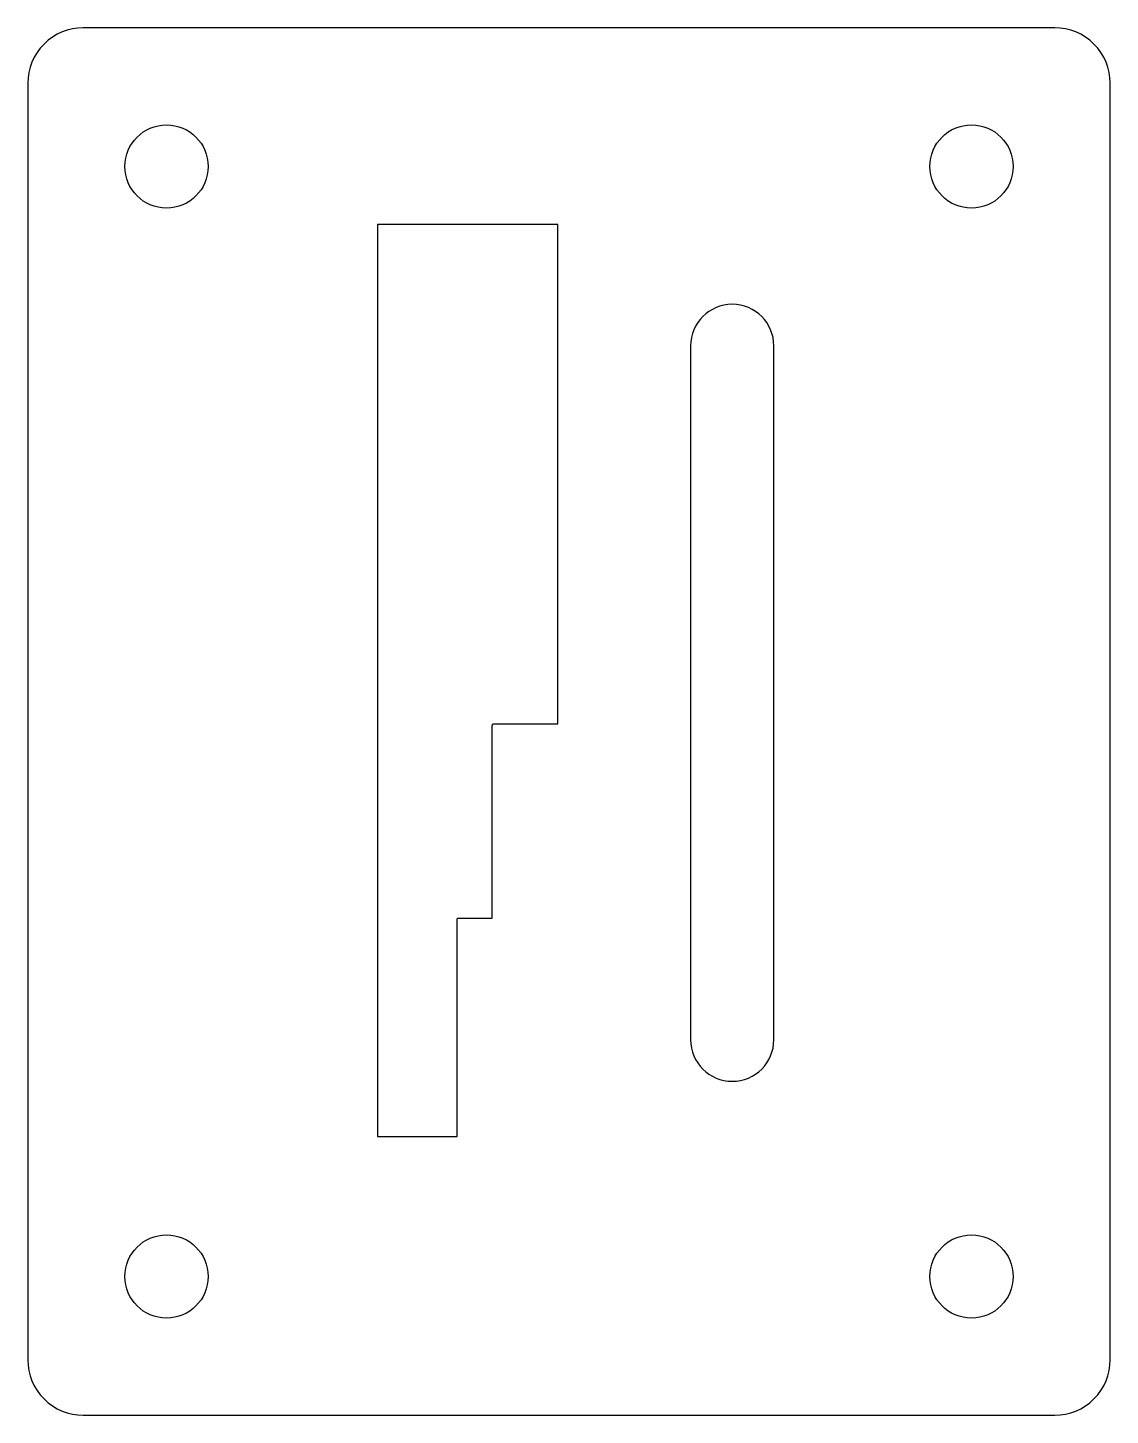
# Model space of a CAD drawing. Header units: millimetres. Extents: x -24.8 to 24.8, y -31.7 to 31.8.
import ezdxf

# ---------------------------------------------------------------- set-up
doc = ezdxf.new("R2010")
doc.units = ezdxf.units.MM
doc.layers.get('0').update_dxf_attribs({"linetype": 'CONTINUOUS'})

msp = doc.modelspace()

# ---------------------------------------------------------------- linework, layer by layer
for points in [[(-22.225, 31.75, 0.414214), (-24.765, 29.21), (-24.765, -29.21, 0.414214), (-22.225, -31.75), (22.225, -31.75, 0.414214), (24.765, -29.21), (24.765, 29.21, 0.414214), (22.225, 31.75)], [(-24.765, -29.21, 0.414214), (-22.225, -31.75), (22.225, -31.75, 0.414214), (24.765, -29.21), (24.765, 29.21, 0.414214), (22.225, 31.75), (-22.225, 31.75, 0.414214), (-24.765, 29.21)], [(5.564, 17.188), (5.564, -14.562, 1), (9.374, -14.562), (9.374, 17.188, 1)]]:
    msp.add_lwpolyline(points, format="xyb", close=True)
msp.add_lwpolyline([(-5.115, -9.07), (-5.103, -9), (-3.515, -9), (-3.515, -0.195), (-3.48, -0.11), (-0.515, -0.11), (-0.515, 22.75), (-8.765, 22.75), (-8.765, -19), (-5.115, -19)], close=True)
for centre in [(-18.415, 25.4), (-18.415, 25.4), (18.415, 25.4), (18.415, 25.4), (-18.415, -25.4), (-18.415, -25.4), (18.415, -25.4), (18.415, -25.4)]:
    msp.add_circle(centre, 1.905)

doc.saveas('drawing.dxf')
